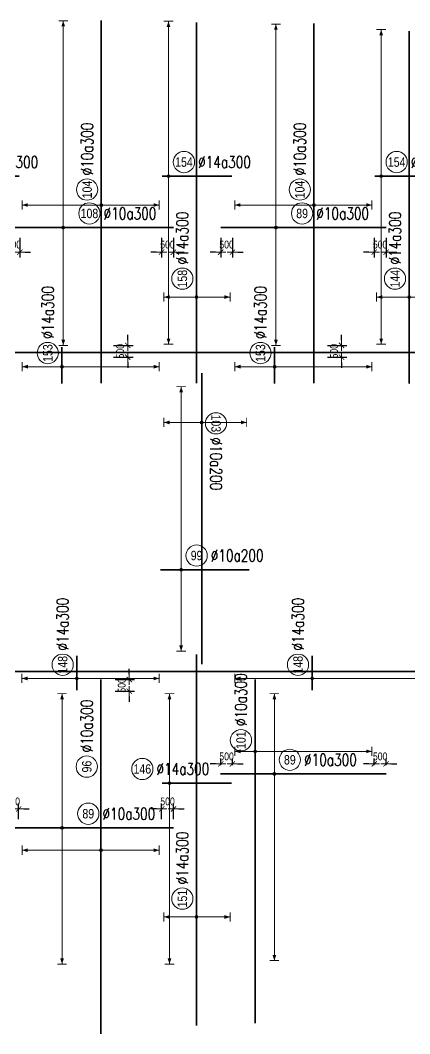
# Model space of a CAD drawing. Header units: millimetres. Extents: x -24156 to 1128921, y -12387 to 212709.
# Drawn here: x 306220 to 322700, y 36200 to 79117 of the extents above; entities that cross this region are included whole.
import ezdxf
from ezdxf.enums import TextEntityAlignment as Align

# ---------------------------------------------------------------- set-up
doc = ezdxf.new("R2010")
doc.units = ezdxf.units.MM
doc.header["$MEASUREMENT"] = 0
doc.header["$PDMODE"] = 3
for name, color, linetype, lineweight in [('NDC_S_DIM', 1, 'Continuous', 9), ('NDC_S_REBAR', 4, 'Continuous', 35), ('NDC_S_VN TEXT', 7, 'Continuous', 20)]:
    doc.layers.add(name, color=color, linetype=linetype, lineweight=lineweight)
doc.styles.add('ARIAL', font='arial.ttf', dxfattribs={"width": 0.8})
doc.styles.add('NDC_ROMANS', font='romans.shx', dxfattribs={"width": 0.8})
doc.dimstyles.new('NDC_dim_150', dxfattribs={"dimscale": 150, "dimtxt": 2.2, "dimasz": 1.5, "dimexe": 1.5, "dimexo": 2.5, "dimgap": 1, "dimtad": 1, "dimdec": 0, "dimzin": 0, "dimdsep": 46, "dimtxsty": 'ARIAL', "dimblk": 'DIMMARK', "dimcen": 0.09, "dimdle": 1.2, "dimclrd": 1, "dimclre": 1, "dimclrt": 3, "dimadec": 0, "dimazin": 0, "dimtfac": 1, "dimtdec": 0, "dimtix": 1, "dimtofl": 0, "dimtmove": 0, "dimatfit": 3, "dimfxl": 4, "dimfxlon": 1, "dimtolj": 1, "dimtzin": 0, "dimarcsym": 0})

# ---------------------------------------------------------------- blocks, each defined once
blk = doc.blocks.new('DIMMARK')
at = {"layer": 'NDC_S_DIM', "color": 1}
blk.add_line((-1.5, 0), (1, 0), dxfattribs=at)
at = {"layer": 'NDC_S_DIM', "color": 2, "const_width": 0.15}
blk.add_lwpolyline([(-0.5, -0.5), (0.5, 0.5)], dxfattribs=at)
blk = doc.blocks.new('*D425')
at = {"layer": 'Defpoints', "color": 0, "transparency": 16777216}
for p in [(305700, 70337), (306200, 70337), (306200, 69297)]:
    blk.add_point(p, dxfattribs=at)
at = {"layer": 'NDC_S_DIM', "color": 1, "lineweight": -2, "transparency": 16777216}
for p, q in [((305700, 69897), (305700, 69072)), ((306200, 69897), (306200, 69072)), ((305475, 69297), (305250, 69297)), ((306425, 69297), (306650, 69297))]:
    blk.add_line(p, q, dxfattribs=at)
at = {"layer": 'NDC_S_DIM', "color": 1, "lineweight": -2, "transparency": 16777216, "xscale": 225, "yscale": 225, "zscale": 225}
blk.add_blockref('DIMMARK', (305700, 69297), dxfattribs=at)
at = {"layer": 'NDC_S_DIM', "color": 1, "lineweight": -2, "transparency": 16777216, "xscale": 225, "yscale": 225, "zscale": 225, "rotation": 180}
blk.add_blockref('DIMMARK', (306200, 69297), dxfattribs=at)
at = {"layer": 'NDC_S_DIM', "color": 3, "transparency": 16777216, "insert": (305950, 69616), "char_height": 330, "attachment_point": 5, "style": 'ARIAL'}
blk.add_mtext('\\A1;500', dxfattribs=at)
blk = doc.blocks.new('*D426')
at = {"layer": 'Defpoints', "color": 0, "transparency": 16777216}
for p in [(312200, 70337), (312700, 70337), (312700, 69297)]:
    blk.add_point(p, dxfattribs=at)
at = {"layer": 'NDC_S_DIM', "color": 1, "lineweight": -2, "transparency": 16777216}
for p, q in [((312200, 69897), (312200, 69072)), ((312700, 69897), (312700, 69072)), ((311975, 69297), (311750, 69297)), ((312925, 69297), (313150, 69297))]:
    blk.add_line(p, q, dxfattribs=at)
at = {"layer": 'NDC_S_DIM', "color": 1, "lineweight": -2, "transparency": 16777216, "xscale": 225, "yscale": 225, "zscale": 225}
blk.add_blockref('DIMMARK', (312200, 69297), dxfattribs=at)
at = {"layer": 'NDC_S_DIM', "color": 1, "lineweight": -2, "transparency": 16777216, "xscale": 225, "yscale": 225, "zscale": 225, "rotation": 180}
blk.add_blockref('DIMMARK', (312700, 69297), dxfattribs=at)
at = {"layer": 'NDC_S_DIM', "color": 3, "transparency": 16777216, "insert": (312450, 69616), "char_height": 330, "attachment_point": 5, "style": 'ARIAL'}
blk.add_mtext('\\A1;500', dxfattribs=at)
blk = doc.blocks.new('*D427')
at = {"layer": 'Defpoints', "color": 0, "transparency": 16777216}
for p in [(314700, 70337), (315200, 70337), (314700, 69297)]:
    blk.add_point(p, dxfattribs=at)
at = {"layer": 'NDC_S_DIM', "color": 1, "lineweight": -2, "transparency": 16777216}
for p, q in [((314700, 69897), (314700, 69072)), ((315200, 69897), (315200, 69072)), ((314475, 69297), (314250, 69297)), ((315425, 69297), (315650, 69297))]:
    blk.add_line(p, q, dxfattribs=at)
at = {"layer": 'NDC_S_DIM', "color": 1, "lineweight": -2, "transparency": 16777216, "xscale": 225, "yscale": 225, "zscale": 225}
blk.add_blockref('DIMMARK', (314700, 69297), dxfattribs=at)
at = {"layer": 'NDC_S_DIM', "color": 1, "lineweight": -2, "transparency": 16777216, "xscale": 225, "yscale": 225, "zscale": 225, "rotation": 180}
blk.add_blockref('DIMMARK', (315200, 69297), dxfattribs=at)
at = {"layer": 'NDC_S_DIM', "color": 3, "transparency": 16777216, "insert": (314950, 69616), "char_height": 330, "attachment_point": 5, "style": 'ARIAL'}
blk.add_mtext('\\A1;500', dxfattribs=at)
blk = doc.blocks.new('*D428')
at = {"layer": 'Defpoints', "color": 0, "transparency": 16777216}
for p in [(321200, 70337), (321700, 70337), (321200, 69297)]:
    blk.add_point(p, dxfattribs=at)
at = {"layer": 'NDC_S_DIM', "color": 1, "lineweight": -2, "transparency": 16777216}
for p, q in [((321200, 69897), (321200, 69072)), ((321700, 69897), (321700, 69072)), ((320975, 69297), (320750, 69297)), ((321925, 69297), (322150, 69297))]:
    blk.add_line(p, q, dxfattribs=at)
at = {"layer": 'NDC_S_DIM', "color": 1, "lineweight": -2, "transparency": 16777216, "xscale": 225, "yscale": 225, "zscale": 225}
blk.add_blockref('DIMMARK', (321200, 69297), dxfattribs=at)
at = {"layer": 'NDC_S_DIM', "color": 1, "lineweight": -2, "transparency": 16777216, "xscale": 225, "yscale": 225, "zscale": 225, "rotation": 180}
blk.add_blockref('DIMMARK', (321700, 69297), dxfattribs=at)
at = {"layer": 'NDC_S_DIM', "color": 3, "transparency": 16777216, "insert": (321450, 69616), "char_height": 330, "attachment_point": 5, "style": 'ARIAL'}
blk.add_mtext('\\A1;500', dxfattribs=at)
blk = doc.blocks.new('*D433')
at = {"layer": 'Defpoints', "color": 0, "transparency": 16777216}
for p in [(312203, 45718), (312203, 44917), (312703, 44916)]:
    blk.add_point(p, dxfattribs=at)
at = {"layer": 'NDC_S_DIM', "color": 1, "lineweight": -2, "transparency": 16777216}
for p, q in [((312203, 45292), (312203, 45943)), ((312703, 45291), (312703, 45943)), ((311978, 45718), (311753, 45718)), ((312928, 45718), (313153, 45718))]:
    blk.add_line(p, q, dxfattribs=at)
at = {"layer": 'NDC_S_DIM', "color": 1, "lineweight": -2, "transparency": 16777216, "xscale": 225, "yscale": 225, "zscale": 225}
blk.add_blockref('DIMMARK', (312203, 45718), dxfattribs=at)
at = {"layer": 'NDC_S_DIM', "color": 1, "lineweight": -2, "transparency": 16777216, "xscale": 225, "yscale": 225, "zscale": 225, "rotation": 180}
blk.add_blockref('DIMMARK', (312703, 45718), dxfattribs=at)
at = {"layer": 'NDC_S_DIM', "color": 3, "transparency": 16777216, "insert": (312453, 46036), "char_height": 330, "attachment_point": 5, "style": 'ARIAL'}
blk.add_mtext('\\A1;500', dxfattribs=at)
blk = doc.blocks.new('*D434')
at = {"layer": 'Defpoints', "color": 0, "transparency": 16777216}
for p in [(306151, 45718), (305651, 44917), (306151, 44917)]:
    blk.add_point(p, dxfattribs=at)
at = {"layer": 'NDC_S_DIM', "color": 1, "lineweight": -2, "transparency": 16777216}
for p, q in [((305651, 45292), (305651, 45943)), ((306151, 45292), (306151, 45943)), ((305426, 45718), (305201, 45718)), ((306376, 45718), (306601, 45718))]:
    blk.add_line(p, q, dxfattribs=at)
at = {"layer": 'NDC_S_DIM', "color": 1, "lineweight": -2, "transparency": 16777216, "xscale": 225, "yscale": 225, "zscale": 225}
blk.add_blockref('DIMMARK', (305651, 45718), dxfattribs=at)
at = {"layer": 'NDC_S_DIM', "color": 1, "lineweight": -2, "transparency": 16777216, "xscale": 225, "yscale": 225, "zscale": 225, "rotation": 180}
blk.add_blockref('DIMMARK', (306151, 45718), dxfattribs=at)
at = {"layer": 'NDC_S_DIM', "color": 3, "transparency": 16777216, "insert": (305901, 46036), "char_height": 330, "attachment_point": 5, "style": 'ARIAL'}
blk.add_mtext('\\A1;500', dxfattribs=at)
blk = doc.blocks.new('*D439')
at = {"layer": 'Defpoints', "color": 0, "transparency": 16777216}
for p in [(309634, 65350), (310766, 65350), (309634, 64850)]:
    blk.add_point(p, dxfattribs=at)
at = {"layer": 'NDC_S_DIM', "color": 1, "lineweight": -2, "transparency": 16777216}
for p, q in [((310766, 65575), (310766, 65800)), ((310166, 65350), (310991, 65350)), ((310166, 64850), (310991, 64850)), ((310766, 64625), (310766, 64400))]:
    blk.add_line(p, q, dxfattribs=at)
at = {"layer": 'NDC_S_DIM', "color": 1, "lineweight": -2, "transparency": 16777216, "xscale": 225, "yscale": 225, "zscale": 225}
for p, rotation in [((310766, 65350), 270), ((310766, 64850), 90)]:
    blk.add_blockref('DIMMARK', p, dxfattribs=dict(at, rotation=rotation))
at = {"layer": 'NDC_S_DIM', "color": 3, "transparency": 16777216, "insert": (310447, 65100), "char_height": 330, "attachment_point": 5, "rotation": 90, "style": 'ARIAL'}
blk.add_mtext('\\A1;500', dxfattribs=at)
blk = doc.blocks.new('*D440')
at = {"layer": 'Defpoints', "color": 0, "transparency": 16777216}
for p in [(318626, 65350), (319817, 65350), (318626, 64850)]:
    blk.add_point(p, dxfattribs=at)
at = {"layer": 'NDC_S_DIM', "color": 1, "lineweight": -2, "transparency": 16777216}
for p, q in [((319817, 65575), (319817, 65800)), ((319217, 65350), (320042, 65350)), ((319217, 64850), (320042, 64850)), ((319817, 64625), (319817, 64400))]:
    blk.add_line(p, q, dxfattribs=at)
at = {"layer": 'NDC_S_DIM', "color": 1, "lineweight": -2, "transparency": 16777216, "xscale": 225, "yscale": 225, "zscale": 225}
for p, rotation in [((319817, 65350), 270), ((319817, 64850), 90)]:
    blk.add_blockref('DIMMARK', p, dxfattribs=dict(at, rotation=rotation))
at = {"layer": 'NDC_S_DIM', "color": 3, "transparency": 16777216, "insert": (319498, 65100), "char_height": 330, "attachment_point": 5, "rotation": 90, "style": 'ARIAL'}
blk.add_mtext('\\A1;500', dxfattribs=at)
blk = doc.blocks.new('*D441')
at = {"layer": 'Defpoints', "color": 0, "transparency": 16777216}
for p in [(309634, 51200), (309634, 50700), (310833, 50700)]:
    blk.add_point(p, dxfattribs=at)
at = {"layer": 'NDC_S_DIM', "color": 1, "lineweight": -2, "transparency": 16777216}
for p, q in [((310833, 51425), (310833, 51650)), ((310233, 51200), (311058, 51200)), ((310233, 50700), (311058, 50700)), ((310833, 50475), (310833, 50250))]:
    blk.add_line(p, q, dxfattribs=at)
at = {"layer": 'NDC_S_DIM', "color": 1, "lineweight": -2, "transparency": 16777216, "xscale": 225, "yscale": 225, "zscale": 225}
for p, rotation in [((310833, 51200), 270), ((310833, 50700), 90)]:
    blk.add_blockref('DIMMARK', p, dxfattribs=dict(at, rotation=rotation))
at = {"layer": 'NDC_S_DIM', "color": 3, "transparency": 16777216, "insert": (310514, 50950), "char_height": 330, "attachment_point": 5, "rotation": 90, "style": 'ARIAL'}
blk.add_mtext('\\A1;500', dxfattribs=at)
blk = doc.blocks.new('*U496')
at = {"layer": 'NDC_S_REBAR'}
blk.add_line((0, 0), (205.61, 0), dxfattribs=at)
at = {"layer": 'NDC_S_VN TEXT', "style": 'ARIAL', "width": 0.8}
blk.add_attdef('KHT', text='', height=2, dxfattribs=at).set_placement((35.24, 3), align=Align.MIDDLE_CENTER)
at = {"layer": 'NDC_S_VN TEXT', "color": 3, "style": 'NDC_ROMANS', "width": 0.75}
blk.add_attdef('DKT', (38.24, 1.75), '', height=2.5, dxfattribs=at)
blk = doc.blocks.new('*U494')
h = blk.add_hatch(color=6)
edge = h.paths.add_edge_path()
edge.add_arc((-7.93, 0), 0.3, 0, 360)
at = {"layer": 'NDC_S_DIM', "color": 8}
for q in [(-7.93, 43.8), (-7.93, -24.94)]:
    blk.add_line((-7.93, 0), q, dxfattribs=at)
for points in [[(-8.93, 43.8, 0.2, 0.2, 0), (-6.93, 43.8, 0, 0, 0)], [(-8.93, -24.94, 0.2, 0.2, 0), (-6.93, -24.94, 0, 0, 0)]]:
    blk.add_lwpolyline(points, format="xyseb", dxfattribs=at)
at = {"layer": 'NDC_S_DIM'}
blk.add_circle((-2.39, 3), 2.25, dxfattribs=at)
at = {"layer": 'NDC_S_DIM', "color": 6}
blk.add_circle((-7.93, 0), 0.3, dxfattribs=at)
at = {"layer": 'NDC_S_DIM', "color": 8}
for points in [[(-8.33, 42.6), (-7.93, 43.8), (-7.53, 42.6)], [(-8.33, -23.74), (-7.93, -24.94), (-7.53, -23.74)]]:
    blk.add_solid(points, dxfattribs=at)
at = {"layer": 'NDC_S_REBAR'}
for p, q in [((0, 0), (-19.65, 0)), ((-19.65, 0), (-19.65, 0)), ((0, 0), (15.38, 0)), ((15.38, 0), (15.38, 0)), ((15.38, 0), (15.38, 0)), ((-19.65, 0), (-19.65, 0))]:
    blk.add_line(p, q, dxfattribs=at)
at = {"layer": 'NDC_S_VN TEXT', "style": 'ARIAL', "width": 0.8}
blk.add_attdef('KHT', text='', height=2, dxfattribs=at).set_placement((-2.39, 3), align=Align.MIDDLE_CENTER)
at = {"layer": 'NDC_S_VN TEXT', "color": 3, "style": 'NDC_ROMANS', "width": 0.75}
blk.add_attdef('DKT', (0.61, 1.75), '', height=2.5, dxfattribs=at)
blk = doc.blocks.new('*U493')
h = blk.add_hatch(color=6)
edge = h.paths.add_edge_path()
edge.add_arc((-7.93, 0), 0.3, 0, 360)
at = {"layer": 'NDC_S_DIM', "color": 8}
for q in [(-7.93, 43.08), (-7.93, -24.94)]:
    blk.add_line((-7.93, 0), q, dxfattribs=at)
for points in [[(-8.93, 43.08, 0.2, 0.2, 0), (-6.93, 43.08, 0, 0, 0)], [(-8.93, -24.94, 0.2, 0.2, 0), (-6.93, -24.94, 0, 0, 0)]]:
    blk.add_lwpolyline(points, format="xyseb", dxfattribs=at)
at = {"layer": 'NDC_S_DIM'}
blk.add_circle((-2.39, 3), 2.25, dxfattribs=at)
at = {"layer": 'NDC_S_DIM', "color": 6}
blk.add_circle((-7.93, 0), 0.3, dxfattribs=at)
at = {"layer": 'NDC_S_DIM', "color": 8}
for points in [[(-8.33, 41.88), (-7.93, 43.08), (-7.53, 41.88)], [(-8.33, -23.74), (-7.93, -24.94), (-7.53, -23.74)]]:
    blk.add_solid(points, dxfattribs=at)
at = {"layer": 'NDC_S_REBAR'}
for p, q in [((0, 0), (-19.62, 0)), ((-19.62, 0), (-19.62, 0)), ((0, 0), (15.38, 0)), ((15.38, 0), (15.38, 0)), ((15.38, 0), (15.38, 0)), ((-19.62, 0), (-19.62, 0))]:
    blk.add_line(p, q, dxfattribs=at)
at = {"layer": 'NDC_S_VN TEXT', "style": 'ARIAL', "width": 0.8}
blk.add_attdef('KHT', text='', height=2, dxfattribs=at).set_placement((-2.39, 3), align=Align.MIDDLE_CENTER)
at = {"layer": 'NDC_S_VN TEXT', "color": 3, "style": 'NDC_ROMANS', "width": 0.75}
blk.add_attdef('DKT', (0.61, 1.75), '', height=2.5, dxfattribs=at)
blk = doc.blocks.new('*U489')
h = blk.add_hatch(color=6)
edge = h.paths.add_edge_path()
edge.add_arc((-7.93, 0), 0.3, 0, 360)
at = {"layer": 'NDC_S_DIM', "color": 8}
for q in [(-7.93, 28.42), (-7.93, -28.83)]:
    blk.add_line((-7.93, 0), q, dxfattribs=at)
for points in [[(-8.93, 28.42, 0.2, 0.2, 0), (-6.93, 28.42, 0, 0, 0)], [(-8.93, -28.83, 0.2, 0.2, 0), (-6.93, -28.83, 0, 0, 0)]]:
    blk.add_lwpolyline(points, format="xyseb", dxfattribs=at)
at = {"layer": 'NDC_S_DIM'}
blk.add_circle((-2.39, 3), 2.25, dxfattribs=at)
at = {"layer": 'NDC_S_DIM', "color": 6}
blk.add_circle((-7.93, 0), 0.3, dxfattribs=at)
at = {"layer": 'NDC_S_DIM', "color": 8}
for points in [[(-8.33, 27.22), (-7.93, 28.42), (-7.53, 27.22)], [(-8.33, -27.63), (-7.93, -28.83), (-7.53, -27.63)]]:
    blk.add_solid(points, dxfattribs=at)
at = {"layer": 'NDC_S_REBAR'}
for p, q in [((0, 0), (-19.38, 0)), ((-19.38, 0), (-19.38, 0)), ((0, 0), (15.63, 0)), ((15.63, 0), (15.63, 0)), ((15.63, 0), (15.63, 0)), ((-19.38, 0), (-19.38, 0))]:
    blk.add_line(p, q, dxfattribs=at)
at = {"layer": 'NDC_S_VN TEXT', "style": 'ARIAL', "width": 0.8}
blk.add_attdef('KHT', text='', height=2, dxfattribs=at).set_placement((-2.39, 3), align=Align.MIDDLE_CENTER)
at = {"layer": 'NDC_S_VN TEXT', "color": 3, "style": 'NDC_ROMANS', "width": 0.75}
blk.add_attdef('DKT', (0.61, 1.75), '', height=2.5, dxfattribs=at)
blk = doc.blocks.new('*U485')
h = blk.add_hatch(color=6)
edge = h.paths.add_edge_path()
edge.add_arc((-5.45, 0), 0.3, 0, 360)
at = {"layer": 'NDC_S_DIM', "color": 8}
for q in [(-5.45, 18.94), (-5.45, -38.31)]:
    blk.add_line((-5.45, 0), q, dxfattribs=at)
for points in [[(-6.45, 18.94, 0.2, 0.2, 0), (-4.45, 18.94, 0, 0, 0)], [(-6.45, -38.31, 0.2, 0.2, 0), (-4.45, -38.31, 0, 0, 0)]]:
    blk.add_lwpolyline(points, format="xyseb", dxfattribs=at)
at = {"layer": 'NDC_S_DIM'}
blk.add_circle((-11.2, 3), 2.25, dxfattribs=at)
at = {"layer": 'NDC_S_DIM', "color": 6}
blk.add_circle((-5.45, 0), 0.3, dxfattribs=at)
at = {"layer": 'NDC_S_DIM', "color": 8}
for points in [[(-5.85, 17.74), (-5.45, 18.94), (-5.05, 17.74)], [(-5.85, -37.11), (-5.45, -38.31), (-5.05, -37.11)]]:
    blk.add_solid(points, dxfattribs=at)
at = {"layer": 'NDC_S_REBAR'}
for p, q in [((0, 0), (-6.99, 0)), ((-6.99, 0), (-6.99, 0)), ((0, 0), (7.67, 0)), ((7.67, 0), (7.67, 0)), ((7.67, 0), (7.67, 0)), ((-6.99, 0), (-6.99, 0))]:
    blk.add_line(p, q, dxfattribs=at)
at = {"layer": 'NDC_S_VN TEXT', "style": 'ARIAL', "width": 0.8}
blk.add_attdef('KHT', text='', height=2, dxfattribs=at).set_placement((-11.2, 3), align=Align.MIDDLE_CENTER)
at = {"layer": 'NDC_S_VN TEXT', "color": 3, "style": 'NDC_ROMANS', "width": 0.75}
blk.add_attdef('DKT', (-8.2, 1.75), '', height=2.5, dxfattribs=at)
blk = doc.blocks.new('*U479')
h = blk.add_hatch(color=6)
edge = h.paths.add_edge_path()
edge.add_arc((-5.66, 0), 0.3, 0, 360)
at = {"layer": 'NDC_S_DIM', "color": 8}
for q in [(-5.66, 16.67), (-5.66, -12.33)]:
    blk.add_line((-5.66, 0), q, dxfattribs=at)
for points in [[(-6.66, 16.67, 0.2, 0.2, 0), (-4.66, 16.67, 0, 0, 0)], [(-6.66, -12.33, 0.2, 0.2, 0), (-4.66, -12.33, 0, 0, 0)]]:
    blk.add_lwpolyline(points, format="xyseb", dxfattribs=at)
at = {"layer": 'NDC_S_DIM'}
blk.add_circle((12.04, 3), 2.25, dxfattribs=at)
at = {"layer": 'NDC_S_DIM', "color": 6}
blk.add_circle((-5.66, 0), 0.3, dxfattribs=at)
at = {"layer": 'NDC_S_DIM', "color": 8}
for points in [[(-6.06, 15.47), (-5.66, 16.67), (-5.26, 15.47)], [(-6.06, -11.13), (-5.66, -12.33), (-5.26, -11.13)]]:
    blk.add_solid(points, dxfattribs=at)
at = {"layer": 'NDC_S_REBAR'}
for p, q in [((0, 0), (-44.52, 0)), ((-44.52, 0), (-44.52, 0)), ((0, 0), (30.48, 0)), ((30.48, 0), (30.48, 0)), ((30.48, 0), (30.48, 0)), ((-44.52, 0), (-44.52, 0))]:
    blk.add_line(p, q, dxfattribs=at)
at = {"layer": 'NDC_S_VN TEXT', "style": 'ARIAL', "width": 0.8}
blk.add_attdef('KHT', text='', height=2, dxfattribs=at).set_placement((12.04, 3), align=Align.MIDDLE_CENTER)
at = {"layer": 'NDC_S_VN TEXT', "color": 3, "style": 'NDC_ROMANS', "width": 0.75}
blk.add_attdef('DKT', (15.04, 1.75), '', height=2.5, dxfattribs=at)
blk = doc.blocks.new('*U476')
h = blk.add_hatch(color=6)
edge = h.paths.add_edge_path()
edge.add_arc((-26.39, 0), 0.3, 0, 360)
at = {"layer": 'NDC_S_DIM', "color": 8}
for q in [(-26.39, 6.89), (-26.39, -7.11)]:
    blk.add_line((-26.39, 0), q, dxfattribs=at)
for points in [[(-27.39, 6.89, 0.2, 0.2, 0), (-25.39, 6.89, 0, 0, 0)], [(-27.39, -7.11, 0.2, 0.2, 0), (-25.39, -7.11, 0, 0, 0)]]:
    blk.add_lwpolyline(points, format="xyseb", dxfattribs=at)
at = {"layer": 'NDC_S_DIM'}
blk.add_circle((-22.5, 3), 2.25, dxfattribs=at)
at = {"layer": 'NDC_S_DIM', "color": 6}
blk.add_circle((-26.39, 0), 0.3, dxfattribs=at)
at = {"layer": 'NDC_S_DIM', "color": 8}
for points in [[(-26.79, 5.69), (-26.39, 6.89), (-25.99, 5.69)], [(-26.79, -5.91), (-26.39, -7.11), (-25.99, -5.91)]]:
    blk.add_solid(points, dxfattribs=at)
at = {"layer": 'NDC_S_REBAR'}
for p, q in [((0, 0), (-44.62, 0)), ((-44.62, 0), (-44.62, 0)), ((0, 0), (31.77, 0)), ((31.77, 0), (31.77, 0)), ((31.77, 0), (31.77, 0)), ((-44.62, 0), (-44.62, 0))]:
    blk.add_line(p, q, dxfattribs=at)
at = {"layer": 'NDC_S_VN TEXT', "style": 'ARIAL', "width": 0.8}
blk.add_attdef('KHT', text='', height=2, dxfattribs=at).set_placement((-22.5, 3), align=Align.MIDDLE_CENTER)
at = {"layer": 'NDC_S_VN TEXT', "color": 3, "style": 'NDC_ROMANS', "width": 0.75}
blk.add_attdef('DKT', (-19.5, 1.75), '', height=2.5, dxfattribs=at)
blk = doc.blocks.new('*U475')
h = blk.add_hatch(color=6)
edge = h.paths.add_edge_path()
edge.add_arc((-26.39, 0), 0.3, 0, 360)
at = {"layer": 'NDC_S_DIM', "color": 8}
for q in [(-26.39, 6.89), (-26.39, -7.11)]:
    blk.add_line((-26.39, 0), q, dxfattribs=at)
for points in [[(-27.39, 6.89, 0.2, 0.2, 0), (-25.39, 6.89, 0, 0, 0)], [(-27.39, -7.11, 0.2, 0.2, 0), (-25.39, -7.11, 0, 0, 0)]]:
    blk.add_lwpolyline(points, format="xyseb", dxfattribs=at)
at = {"layer": 'NDC_S_DIM'}
blk.add_circle((-22.5, 3), 2.25, dxfattribs=at)
at = {"layer": 'NDC_S_DIM', "color": 6}
blk.add_circle((-26.39, 0), 0.3, dxfattribs=at)
at = {"layer": 'NDC_S_DIM', "color": 8}
for points in [[(-26.79, 5.69), (-26.39, 6.89), (-25.99, 5.69)], [(-26.79, -5.91), (-26.39, -7.11), (-25.99, -5.91)]]:
    blk.add_solid(points, dxfattribs=at)
at = {"layer": 'NDC_S_REBAR'}
for p, q in [((0, 0), (-44.66, 0)), ((-44.66, 0), (-44.66, 0)), ((0, 0), (29.94, 0)), ((29.94, 0), (29.94, 0)), ((29.94, 0), (29.94, 0)), ((-44.66, 0), (-44.66, 0))]:
    blk.add_line(p, q, dxfattribs=at)
at = {"layer": 'NDC_S_VN TEXT', "style": 'ARIAL', "width": 0.8}
blk.add_attdef('KHT', text='', height=2, dxfattribs=at).set_placement((-22.5, 3), align=Align.MIDDLE_CENTER)
at = {"layer": 'NDC_S_VN TEXT', "color": 3, "style": 'NDC_ROMANS', "width": 0.75}
blk.add_attdef('DKT', (-19.5, 1.75), '', height=2.5, dxfattribs=at)
blk = doc.blocks.new('*U472')
h = blk.add_hatch(color=6)
edge = h.paths.add_edge_path()
edge.add_arc((-26.39, 0), 0.3, 0, 360)
at = {"layer": 'NDC_S_DIM', "color": 8}
for q in [(-26.39, 6.89), (-26.39, -7.11)]:
    blk.add_line((-26.39, 0), q, dxfattribs=at)
for points in [[(-27.39, 6.89, 0.2, 0.2, 0), (-25.39, 6.89, 0, 0, 0)], [(-27.39, -7.11, 0.2, 0.2, 0), (-25.39, -7.11, 0, 0, 0)]]:
    blk.add_lwpolyline(points, format="xyseb", dxfattribs=at)
at = {"layer": 'NDC_S_DIM'}
blk.add_circle((-22.5, 3), 2.25, dxfattribs=at)
at = {"layer": 'NDC_S_DIM', "color": 6}
blk.add_circle((-26.39, 0), 0.3, dxfattribs=at)
at = {"layer": 'NDC_S_DIM', "color": 8}
for points in [[(-26.79, 5.69), (-26.39, 6.89), (-25.99, 5.69)], [(-26.79, -5.91), (-26.39, -7.11), (-25.99, -5.91)]]:
    blk.add_solid(points, dxfattribs=at)
at = {"layer": 'NDC_S_REBAR'}
for p, q in [((0, 0), (-49.34, 0)), ((-49.34, 0), (-49.34, 0)), ((0, 0), (29.21, 0)), ((29.21, 0), (29.21, 0)), ((29.21, 0), (29.21, 0)), ((-49.34, 0), (-49.34, 0))]:
    blk.add_line(p, q, dxfattribs=at)
at = {"layer": 'NDC_S_VN TEXT', "style": 'ARIAL', "width": 0.8}
blk.add_attdef('KHT', text='', height=2, dxfattribs=at).set_placement((-22.5, 3), align=Align.MIDDLE_CENTER)
at = {"layer": 'NDC_S_VN TEXT', "color": 3, "style": 'NDC_ROMANS', "width": 0.75}
blk.add_attdef('DKT', (-19.5, 1.75), '', height=2.5, dxfattribs=at)
blk = doc.blocks.new('*U463')
at = {"layer": 'NDC_S_REBAR'}
blk.add_line((0, 0), (189.1, 0), dxfattribs=at)
at = {"layer": 'NDC_S_VN TEXT', "style": 'ARIAL', "width": 0.8}
blk.add_attdef('KHT', text='', height=2, dxfattribs=at).set_placement((35.24, -3.03), align=Align.MIDDLE_CENTER)
at = {"layer": 'NDC_S_VN TEXT', "color": 3, "style": 'NDC_ROMANS', "width": 0.75}
blk.add_attdef('DKT', (38.24, -4.28), '', height=2.5, dxfattribs=at)
blk = doc.blocks.new('*U461')
h = blk.add_hatch(color=6)
edge = h.paths.add_edge_path()
edge.add_arc((-5.66, 0), 0.3, 0, 360)
at = {"layer": 'NDC_S_DIM', "color": 8}
for q in [(-5.66, 38.76), (-5.66, -17.24)]:
    blk.add_line((-5.66, 0), q, dxfattribs=at)
for points in [[(-6.66, 38.76, 0.2, 0.2, 0), (-4.66, 38.76, 0, 0, 0)], [(-6.66, -17.24, 0.2, 0.2, 0), (-4.66, -17.24, 0, 0, 0)]]:
    blk.add_lwpolyline(points, format="xyseb", dxfattribs=at)
at = {"layer": 'NDC_S_DIM'}
blk.add_circle((-2.39, 3), 2.25, dxfattribs=at)
at = {"layer": 'NDC_S_DIM', "color": 6}
blk.add_circle((-5.66, 0), 0.3, dxfattribs=at)
at = {"layer": 'NDC_S_DIM', "color": 8}
for points in [[(-6.06, 37.56), (-5.66, 38.76), (-5.26, 37.56)], [(-6.06, -16.04), (-5.66, -17.24), (-5.26, -16.04)]]:
    blk.add_solid(points, dxfattribs=at)
at = {"layer": 'NDC_S_REBAR'}
for p, q in [((0, 0), (-10, 0)), ((-10, 0), (-10, 0)), ((0, 0), (8.7, 0)), ((8.7, 0), (8.7, 0)), ((8.7, 0), (8.7, 0)), ((-10, 0), (-10, 0))]:
    blk.add_line(p, q, dxfattribs=at)
at = {"layer": 'NDC_S_VN TEXT', "style": 'ARIAL', "width": 0.8}
blk.add_attdef('KHT', text='', height=2, dxfattribs=at).set_placement((-2.39, 3), align=Align.MIDDLE_CENTER)
at = {"layer": 'NDC_S_VN TEXT', "color": 3, "style": 'NDC_ROMANS', "width": 0.75}
blk.add_attdef('DKT', (0.61, 1.75), '', height=2.5, dxfattribs=at)
blk = doc.blocks.new('*U456')
h = blk.add_hatch(color=6)
edge = h.paths.add_edge_path()
edge.add_arc((0, 0), 0.3, 0, 360)
at = {"layer": 'NDC_S_DIM', "color": 8}
for q in [(0, 4.29), (0, -24.71)]:
    blk.add_line((0, 0), q, dxfattribs=at)
for points in [[(-1, 4.29, 0.2, 0.2, 0), (1, 4.29, 0, 0, 0)], [(-1, -24.71, 0.2, 0.2, 0), (1, -24.71, 0, 0, 0)]]:
    blk.add_lwpolyline(points, format="xyseb", dxfattribs=at)
at = {"layer": 'NDC_S_DIM'}
blk.add_circle((2.35, 3), 2.25, dxfattribs=at)
at = {"layer": 'NDC_S_DIM', "color": 6}
blk.add_circle((0, 0), 0.3, dxfattribs=at)
at = {"layer": 'NDC_S_DIM', "color": 8}
for points in [[(-0.4, 3.09), (0, 4.29), (0.4, 3.09)], [(-0.4, -23.51), (0, -24.71), (0.4, -23.51)]]:
    blk.add_solid(points, dxfattribs=at)
at = {"layer": 'NDC_S_REBAR'}
for p, q in [((0, 0), (-57.53, 0)), ((-57.53, 0), (-57.53, 0)), ((0, 0), (15.21, 0)), ((15.21, 0), (15.21, 0)), ((15.21, 0), (15.21, 0)), ((-57.53, 0), (-57.53, 0))]:
    blk.add_line(p, q, dxfattribs=at)
at = {"layer": 'NDC_S_VN TEXT', "style": 'ARIAL', "width": 0.8}
blk.add_attdef('KHT', text='', height=2, dxfattribs=at).set_placement((2.35, 3), align=Align.MIDDLE_CENTER)
at = {"layer": 'NDC_S_VN TEXT', "color": 3, "style": 'NDC_ROMANS', "width": 0.75}
blk.add_attdef('DKT', (5.35, 1.75), '', height=2.5, dxfattribs=at)
blk = doc.blocks.new('*U455')
h = blk.add_hatch(color=6)
edge = h.paths.add_edge_path()
edge.add_arc((-5.66, 0), 0.3, 0, 360)
at = {"layer": 'NDC_S_DIM', "color": 8}
for q in [(-5.66, 17), (-5.66, -39.51)]:
    blk.add_line((-5.66, 0), q, dxfattribs=at)
for points in [[(-6.66, 17, 0.2, 0.2, 0), (-4.66, 17, 0, 0, 0)], [(-6.66, -39.51, 0.2, 0.2, 0), (-4.66, -39.51, 0, 0, 0)]]:
    blk.add_lwpolyline(points, format="xyseb", dxfattribs=at)
at = {"layer": 'NDC_S_DIM'}
blk.add_circle((-2.39, 3), 2.25, dxfattribs=at)
at = {"layer": 'NDC_S_DIM', "color": 6}
blk.add_circle((-5.66, 0), 0.3, dxfattribs=at)
at = {"layer": 'NDC_S_DIM', "color": 8}
for points in [[(-6.06, 15.8), (-5.66, 17), (-5.26, 15.8)], [(-6.06, -38.31), (-5.66, -39.51), (-5.26, -38.31)]]:
    blk.add_solid(points, dxfattribs=at)
at = {"layer": 'NDC_S_REBAR'}
for p, q in [((0, 0), (-17.03, 0)), ((-17.03, 0), (-17.03, 0)), ((0, 0), (17.97, 0)), ((17.97, 0), (17.97, 0)), ((17.97, 0), (17.97, 0)), ((-17.03, 0), (-17.03, 0))]:
    blk.add_line(p, q, dxfattribs=at)
at = {"layer": 'NDC_S_VN TEXT', "style": 'ARIAL', "width": 0.8}
blk.add_attdef('KHT', text='', height=2, dxfattribs=at).set_placement((-2.39, 3), align=Align.MIDDLE_CENTER)
at = {"layer": 'NDC_S_VN TEXT', "color": 3, "style": 'NDC_ROMANS', "width": 0.75}
blk.add_attdef('DKT', (0.61, 1.75), '', height=2.5, dxfattribs=at)
blk = doc.blocks.new('*D445')
at = {"layer": 'Defpoints', "color": 0, "transparency": 16777216}
for p in [(315200, 47625), (314700, 47200), (315200, 47200)]:
    blk.add_point(p, dxfattribs=at)
at = {"layer": 'NDC_S_DIM', "color": 1, "lineweight": -2, "transparency": 16777216}
for p, q in [((314700, 47575), (314700, 47850)), ((315200, 47575), (315200, 47850)), ((314475, 47625), (314250, 47625)), ((315425, 47625), (315650, 47625))]:
    blk.add_line(p, q, dxfattribs=at)
at = {"layer": 'NDC_S_DIM', "color": 1, "lineweight": -2, "transparency": 16777216, "xscale": 225, "yscale": 225, "zscale": 225}
blk.add_blockref('DIMMARK', (314700, 47625), dxfattribs=at)
at = {"layer": 'NDC_S_DIM', "color": 1, "lineweight": -2, "transparency": 16777216, "xscale": 225, "yscale": 225, "zscale": 225, "rotation": 180}
blk.add_blockref('DIMMARK', (315200, 47625), dxfattribs=at)
at = {"layer": 'NDC_S_DIM', "color": 3, "transparency": 16777216, "insert": (314950, 47943), "char_height": 330, "attachment_point": 5, "style": 'ARIAL'}
blk.add_mtext('\\A1;500', dxfattribs=at)
blk = doc.blocks.new('*U501')
h = blk.add_hatch(color=6)
edge = h.paths.add_edge_path()
edge.add_arc((-1.02, 0), 0.3, 0, 360)
at = {"layer": 'NDC_S_DIM', "color": 8}
for q in [(-1.02, 11.63), (-1.02, -17.43)]:
    blk.add_line((-1.02, 0), q, dxfattribs=at)
for points in [[(-2.02, 11.63, 0.2, 0.2, 0), (-0.02, 11.63, 0, 0, 0)], [(-2.02, -17.43, 0.2, 0.2, 0), (-0.02, -17.43, 0, 0, 0)]]:
    blk.add_lwpolyline(points, format="xyseb", dxfattribs=at)
at = {"layer": 'NDC_S_DIM'}
blk.add_circle((1.87, 3), 2.25, dxfattribs=at)
at = {"layer": 'NDC_S_DIM', "color": 6}
blk.add_circle((-1.02, 0), 0.3, dxfattribs=at)
at = {"layer": 'NDC_S_DIM', "color": 8}
for points in [[(-1.42, 10.43), (-1.02, 11.63), (-0.62, 10.43)], [(-1.42, -16.23), (-1.02, -17.43), (-0.62, -16.23)]]:
    blk.add_solid(points, dxfattribs=at)
at = {"layer": 'NDC_S_REBAR'}
for p, q in [((0, 0), (-3.5, 0)), ((-3.5, 0), (-3.5, 0)), ((0, 0), (3.75, 0)), ((3.75, 0), (3.75, 0)), ((3.75, 0), (3.75, 0)), ((-3.5, 0), (-3.5, 0))]:
    blk.add_line(p, q, dxfattribs=at)
at = {"layer": 'NDC_S_VN TEXT', "style": 'ARIAL', "width": 0.8}
blk.add_attdef('KHT', text='', height=2, dxfattribs=at).set_placement((1.87, 3), align=Align.MIDDLE_CENTER)
at = {"layer": 'NDC_S_VN TEXT', "color": 3, "style": 'NDC_ROMANS', "width": 0.75}
blk.add_attdef('DKT', (4.87, 1.75), '', height=2.5, dxfattribs=at)
blk = doc.blocks.new('*U454')
h = blk.add_hatch(color=6)
edge = h.paths.add_edge_path()
edge.add_arc((-1.02, 0), 0.3, 0, 360)
at = {"layer": 'NDC_S_DIM', "color": 8}
for q in [(-1.02, 16.36), (-1.02, -72.14)]:
    blk.add_line((-1.02, 0), q, dxfattribs=at)
for points in [[(-2.02, 16.36, 0.2, 0.2, 0), (-0.02, 16.36, 0, 0, 0)], [(-2.02, -72.14, 0.2, 0.2, 0), (-0.02, -72.14, 0, 0, 0)]]:
    blk.add_lwpolyline(points, format="xyseb", dxfattribs=at)
at = {"layer": 'NDC_S_DIM'}
blk.add_circle((1.87, 3), 2.25, dxfattribs=at)
at = {"layer": 'NDC_S_DIM', "color": 6}
blk.add_circle((-1.02, 0), 0.3, dxfattribs=at)
at = {"layer": 'NDC_S_DIM', "color": 8}
for points in [[(-1.42, 15.16), (-1.02, 16.36), (-0.62, 15.16)], [(-1.42, -70.94), (-1.02, -72.14), (-0.62, -70.94)]]:
    blk.add_solid(points, dxfattribs=at)
at = {"layer": 'NDC_S_REBAR'}
for p, q in [((0, 0), (-3.5, 0)), ((-3.5, 0), (-3.5, 0)), ((0, 0), (3.75, 0)), ((3.75, 0), (3.75, 0)), ((3.75, 0), (3.75, 0)), ((-3.5, 0), (-3.5, 0))]:
    blk.add_line(p, q, dxfattribs=at)
at = {"layer": 'NDC_S_VN TEXT', "style": 'ARIAL', "width": 0.8}
blk.add_attdef('KHT', text='', height=2, dxfattribs=at).set_placement((1.87, 3), align=Align.MIDDLE_CENTER)
at = {"layer": 'NDC_S_VN TEXT', "color": 3, "style": 'NDC_ROMANS', "width": 0.75}
blk.add_attdef('DKT', (4.87, 1.75), '', height=2.5, dxfattribs=at)
blk = doc.blocks.new('*U506')
h = blk.add_hatch(color=6)
edge = h.paths.add_edge_path()
edge.add_arc((-5.66, 0), 0.3, 0, 360)
at = {"layer": 'NDC_S_DIM', "color": 8}
for q in [(-5.66, 16.75), (-5.66, -12.25)]:
    blk.add_line((-5.66, 0), q, dxfattribs=at)
for points in [[(-6.66, 16.75, 0.2, 0.2, 0), (-4.66, 16.75, 0, 0, 0)], [(-6.66, -12.25, 0.2, 0.2, 0), (-4.66, -12.25, 0, 0, 0)]]:
    blk.add_lwpolyline(points, format="xyseb", dxfattribs=at)
at = {"layer": 'NDC_S_DIM'}
blk.add_circle((-2.39, 3), 2.25, dxfattribs=at)
at = {"layer": 'NDC_S_DIM', "color": 6}
blk.add_circle((-5.66, 0), 0.3, dxfattribs=at)
at = {"layer": 'NDC_S_DIM', "color": 8}
for points in [[(-6.06, 15.55), (-5.66, 16.75), (-5.26, 15.55)], [(-6.06, -11.05), (-5.66, -12.25), (-5.26, -11.05)]]:
    blk.add_solid(points, dxfattribs=at)
at = {"layer": 'NDC_S_REBAR'}
for p, q in [((0, 0), (-43.38, 0)), ((-43.38, 0), (-43.38, 0)), ((0, 0), (32.76, 0)), ((32.76, 0), (32.76, 0)), ((-43.38, 0), (-43.38, 0)), ((32.76, 0), (33.38, 0))]:
    blk.add_line(p, q, dxfattribs=at)
at = {"layer": 'NDC_S_VN TEXT', "style": 'ARIAL', "width": 0.8}
blk.add_attdef('KHT', text='', height=2, dxfattribs=at).set_placement((-2.39, 3), align=Align.MIDDLE_CENTER)
at = {"layer": 'NDC_S_VN TEXT', "color": 3, "style": 'NDC_ROMANS', "width": 0.75}
blk.add_attdef('DKT', (0.61, 1.75), '', height=2.5, dxfattribs=at)
blk = doc.blocks.new('*U500')
h = blk.add_hatch(color=6)
edge = h.paths.add_edge_path()
edge.add_arc((-5.66, 0), 0.3, 0, 360)
at = {"layer": 'NDC_S_DIM', "color": 8}
for q in [(-5.66, 16.75), (-5.66, -12.25)]:
    blk.add_line((-5.66, 0), q, dxfattribs=at)
for points in [[(-6.66, 16.75, 0.2, 0.2, 0), (-4.66, 16.75, 0, 0, 0)], [(-6.66, -12.25, 0.2, 0.2, 0), (-4.66, -12.25, 0, 0, 0)]]:
    blk.add_lwpolyline(points, format="xyseb", dxfattribs=at)
at = {"layer": 'NDC_S_DIM'}
blk.add_circle((-2.39, 3), 2.25, dxfattribs=at)
at = {"layer": 'NDC_S_DIM', "color": 6}
blk.add_circle((-5.66, 0), 0.3, dxfattribs=at)
at = {"layer": 'NDC_S_DIM', "color": 8}
for points in [[(-6.06, 15.55), (-5.66, 16.75), (-5.26, 15.55)], [(-6.06, -11.05), (-5.66, -12.25), (-5.26, -11.05)]]:
    blk.add_solid(points, dxfattribs=at)
at = {"layer": 'NDC_S_REBAR'}
for p, q in [((0, 0), (-43.38, 0)), ((-43.38, 0), (-43.38, 0)), ((0, 0), (32.75, 0)), ((32.75, 0), (32.75, 0)), ((32.75, 0), (32.75, 0)), ((-43.38, 0), (-43.38, 0))]:
    blk.add_line(p, q, dxfattribs=at)
at = {"layer": 'NDC_S_VN TEXT', "style": 'ARIAL', "width": 0.8}
blk.add_attdef('KHT', text='', height=2, dxfattribs=at).set_placement((-2.39, 3), align=Align.MIDDLE_CENTER)
at = {"layer": 'NDC_S_VN TEXT', "color": 3, "style": 'NDC_ROMANS', "width": 0.75}
blk.add_attdef('DKT', (0.61, 1.75), '', height=2.5, dxfattribs=at)
blk = doc.blocks.new('*U499')
h = blk.add_hatch(color=6)
edge = h.paths.add_edge_path()
edge.add_arc((-1.02, 0), 0.3, 0, 360)
at = {"layer": 'NDC_S_DIM', "color": 8}
for q in [(-1.02, 8.42), (-1.02, -20.58)]:
    blk.add_line((-1.02, 0), q, dxfattribs=at)
for points in [[(-2.02, 8.42, 0.2, 0.2, 0), (-0.02, 8.42, 0, 0, 0)], [(-2.02, -20.58, 0.2, 0.2, 0), (-0.02, -20.58, 0, 0, 0)]]:
    blk.add_lwpolyline(points, format="xyseb", dxfattribs=at)
at = {"layer": 'NDC_S_DIM'}
blk.add_circle((1.87, 3), 2.25, dxfattribs=at)
at = {"layer": 'NDC_S_DIM', "color": 6}
blk.add_circle((-1.02, 0), 0.3, dxfattribs=at)
at = {"layer": 'NDC_S_DIM', "color": 8}
for points in [[(-1.42, 7.22), (-1.02, 8.42), (-0.62, 7.22)], [(-1.42, -19.38), (-1.02, -20.58), (-0.62, -19.38)]]:
    blk.add_solid(points, dxfattribs=at)
at = {"layer": 'NDC_S_REBAR'}
for p, q in [((0, 0), (-4.6, 0)), ((-4.6, 0), (-4.6, 0)), ((0, 0), (3.1, 0)), ((3.1, 0), (3.1, 0)), ((3.1, 0), (3.1, 0)), ((-4.6, 0), (-4.6, 0))]:
    blk.add_line(p, q, dxfattribs=at)
at = {"layer": 'NDC_S_VN TEXT', "style": 'ARIAL', "width": 0.8}
blk.add_attdef('KHT', text='', height=2, dxfattribs=at).set_placement((1.87, 3), align=Align.MIDDLE_CENTER)
at = {"layer": 'NDC_S_VN TEXT', "color": 3, "style": 'NDC_ROMANS', "width": 0.75}
blk.add_attdef('DKT', (4.87, 1.75), '', height=2.5, dxfattribs=at)
blk = doc.blocks.new('*U503')
h = blk.add_hatch(color=6)
edge = h.paths.add_edge_path()
edge.add_arc((-5.66, 0), 0.3, 0, 360)
at = {"layer": 'NDC_S_DIM', "color": 8}
for q in [(-5.66, 9.51), (-5.66, -7.99)]:
    blk.add_line((-5.66, 0), q, dxfattribs=at)
for points in [[(-6.66, 9.51, 0.2, 0.2, 0), (-4.66, 9.51, 0, 0, 0)], [(-6.66, -7.99, 0.2, 0.2, 0), (-4.66, -7.99, 0, 0, 0)]]:
    blk.add_lwpolyline(points, format="xyseb", dxfattribs=at)
at = {"layer": 'NDC_S_DIM'}
blk.add_circle((-5.47, 3.03), 2.25, dxfattribs=at)
at = {"layer": 'NDC_S_DIM', "color": 6}
blk.add_circle((-5.66, 0), 0.3, dxfattribs=at)
at = {"layer": 'NDC_S_DIM', "color": 8}
for points in [[(-6.06, 8.31), (-5.66, 9.51), (-5.26, 8.31)], [(-6.06, -6.79), (-5.66, -7.99), (-5.26, -6.79)]]:
    blk.add_solid(points, dxfattribs=at)
at = {"layer": 'NDC_S_REBAR'}
for p, q in [((0, 0), (-16.08, 0)), ((-16.08, 0), (-16.08, 0)), ((0, 0), (45.49, 0)), ((45.49, 0), (45.49, 0)), ((45.49, 0), (45.49, 0)), ((-16.08, 0), (-16.08, 0))]:
    blk.add_line(p, q, dxfattribs=at)
at = {"layer": 'NDC_S_VN TEXT', "style": 'ARIAL', "width": 0.8}
blk.add_attdef('KHT', text='', height=2, dxfattribs=at).set_placement((-5.47, 3.03), align=Align.MIDDLE_CENTER)
at = {"layer": 'NDC_S_VN TEXT', "color": 3, "style": 'NDC_ROMANS', "width": 0.75}
blk.add_attdef('DKT', (-2.47, 1.78), '', height=2.5, dxfattribs=at)
blk = doc.blocks.new('*U451')
h = blk.add_hatch(color=6)
edge = h.paths.add_edge_path()
edge.add_arc((-5.66, 0), 0.3, 0, 360)
at = {"layer": 'NDC_S_DIM', "color": 8}
for q in [(-5.66, 32.55), (-5.66, -35.56)]:
    blk.add_line((-5.66, 0), q, dxfattribs=at)
for points in [[(-6.66, 32.55, 0.2, 0.2, 0), (-4.66, 32.55, 0, 0, 0)], [(-6.66, -35.56, 0.2, 0.2, 0), (-4.66, -35.56, 0, 0, 0)]]:
    blk.add_lwpolyline(points, format="xyseb", dxfattribs=at)
at = {"layer": 'NDC_S_DIM'}
blk.add_circle((-2.39, 3), 2.25, dxfattribs=at)
at = {"layer": 'NDC_S_DIM', "color": 6}
blk.add_circle((-5.66, 0), 0.3, dxfattribs=at)
at = {"layer": 'NDC_S_DIM', "color": 8}
for points in [[(-6.06, 31.35), (-5.66, 32.55), (-5.26, 31.35)], [(-6.06, -34.36), (-5.66, -35.56), (-5.26, -34.36)]]:
    blk.add_solid(points, dxfattribs=at)
at = {"layer": 'NDC_S_REBAR'}
for p, q in [((0, 0), (-6.97, 0)), ((-6.97, 0), (-6.97, 0)), ((0, 0), (7.73, 0)), ((7.73, 0), (7.73, 0)), ((7.73, 0), (7.73, 0)), ((-6.97, 0), (-6.97, 0))]:
    blk.add_line(p, q, dxfattribs=at)
at = {"layer": 'NDC_S_VN TEXT', "style": 'ARIAL', "width": 0.8}
blk.add_attdef('KHT', text='', height=2, dxfattribs=at).set_placement((-2.39, 3), align=Align.MIDDLE_CENTER)
at = {"layer": 'NDC_S_VN TEXT', "color": 3, "style": 'NDC_ROMANS', "width": 0.75}
blk.add_attdef('DKT', (0.61, 1.75), '', height=2.5, dxfattribs=at)
blk = doc.blocks.new('*U450')
h = blk.add_hatch(color=6)
edge = h.paths.add_edge_path()
edge.add_arc((-5.66, 0), 0.3, 0, 360)
at = {"layer": 'NDC_S_DIM', "color": 8}
for q in [(-5.66, 32.81), (-5.66, -35.56)]:
    blk.add_line((-5.66, 0), q, dxfattribs=at)
for points in [[(-6.66, 32.81, 0.2, 0.2, 0), (-4.66, 32.81, 0, 0, 0)], [(-6.66, -35.56, 0.2, 0.2, 0), (-4.66, -35.56, 0, 0, 0)]]:
    blk.add_lwpolyline(points, format="xyseb", dxfattribs=at)
at = {"layer": 'NDC_S_DIM'}
blk.add_circle((-2.39, 3), 2.25, dxfattribs=at)
at = {"layer": 'NDC_S_DIM', "color": 6}
blk.add_circle((-5.66, 0), 0.3, dxfattribs=at)
at = {"layer": 'NDC_S_DIM', "color": 8}
for points in [[(-6.06, 31.61), (-5.66, 32.81), (-5.26, 31.61)], [(-6.06, -34.36), (-5.66, -35.56), (-5.26, -34.36)]]:
    blk.add_solid(points, dxfattribs=at)
at = {"layer": 'NDC_S_REBAR'}
for p, q in [((0, 0), (-6.97, 0)), ((-6.97, 0), (-6.97, 0)), ((0, 0), (7.73, 0)), ((7.73, 0), (7.73, 0)), ((7.73, 0), (7.73, 0)), ((-6.97, 0), (-6.97, 0))]:
    blk.add_line(p, q, dxfattribs=at)
at = {"layer": 'NDC_S_VN TEXT', "style": 'ARIAL', "width": 0.8}
blk.add_attdef('KHT', text='', height=2, dxfattribs=at).set_placement((-2.39, 3), align=Align.MIDDLE_CENTER)
at = {"layer": 'NDC_S_VN TEXT', "color": 3, "style": 'NDC_ROMANS', "width": 0.75}
blk.add_attdef('DKT', (0.61, 1.75), '', height=2.5, dxfattribs=at)
blk = doc.blocks.new('*U449')
h = blk.add_hatch(color=6)
edge = h.paths.add_edge_path()
edge.add_arc((-5.66, 0), 0.3, 0, 360)
at = {"layer": 'NDC_S_DIM', "color": 8}
for q in [(-5.66, 31.04), (-5.66, -35.56)]:
    blk.add_line((-5.66, 0), q, dxfattribs=at)
for points in [[(-6.66, 31.04, 0.2, 0.2, 0), (-4.66, 31.04, 0, 0, 0)], [(-6.66, -35.56, 0.2, 0.2, 0), (-4.66, -35.56, 0, 0, 0)]]:
    blk.add_lwpolyline(points, format="xyseb", dxfattribs=at)
at = {"layer": 'NDC_S_DIM'}
blk.add_circle((-2.39, 3), 2.25, dxfattribs=at)
at = {"layer": 'NDC_S_DIM', "color": 6}
blk.add_circle((-5.66, 0), 0.3, dxfattribs=at)
at = {"layer": 'NDC_S_DIM', "color": 8}
for points in [[(-6.06, 29.84), (-5.66, 31.04), (-5.26, 29.84)], [(-6.06, -34.36), (-5.66, -35.56), (-5.26, -34.36)]]:
    blk.add_solid(points, dxfattribs=at)
at = {"layer": 'NDC_S_REBAR'}
for p, q in [((0, 0), (-6.97, 0)), ((-6.97, 0), (-6.97, 0)), ((0, 0), (7.73, 0)), ((7.73, 0), (7.73, 0)), ((7.73, 0), (7.73, 0)), ((-6.97, 0), (-6.97, 0))]:
    blk.add_line(p, q, dxfattribs=at)
at = {"layer": 'NDC_S_VN TEXT', "style": 'ARIAL', "width": 0.8}
blk.add_attdef('KHT', text='', height=2, dxfattribs=at).set_placement((-2.39, 3), align=Align.MIDDLE_CENTER)
at = {"layer": 'NDC_S_VN TEXT', "color": 3, "style": 'NDC_ROMANS', "width": 0.75}
blk.add_attdef('DKT', (0.61, 1.75), '', height=2.5, dxfattribs=at)
blk = doc.blocks.new('*D444')
at = {"layer": 'Defpoints', "color": 0, "transparency": 16777216}
for p in [(321700, 47625), (321200, 47200), (321700, 47200)]:
    blk.add_point(p, dxfattribs=at)
at = {"layer": 'NDC_S_DIM', "color": 1, "lineweight": -2, "transparency": 16777216}
for p, q in [((321200, 47575), (321200, 47850)), ((321700, 47575), (321700, 47850)), ((320975, 47625), (320750, 47625)), ((321925, 47625), (322150, 47625))]:
    blk.add_line(p, q, dxfattribs=at)
at = {"layer": 'NDC_S_DIM', "color": 1, "lineweight": -2, "transparency": 16777216, "xscale": 225, "yscale": 225, "zscale": 225}
blk.add_blockref('DIMMARK', (321200, 47625), dxfattribs=at)
at = {"layer": 'NDC_S_DIM', "color": 1, "lineweight": -2, "transparency": 16777216, "xscale": 225, "yscale": 225, "zscale": 225, "rotation": 180}
blk.add_blockref('DIMMARK', (321700, 47625), dxfattribs=at)
at = {"layer": 'NDC_S_DIM', "color": 3, "transparency": 16777216, "insert": (321450, 47943), "char_height": 330, "attachment_point": 5, "style": 'ARIAL'}
blk.add_mtext('\\A1;500', dxfattribs=at)

msp = doc.modelspace()

# ---------------------------------------------------------------- block references
at = {"xscale": 200, "yscale": 200, "zscale": 200}
for name, p, values in [('*U451', (304624.9, 72512.2), {'KHT': '154', 'DKT': '%%c14a300'}), ('*U494', (309624.3, 70337.1), {'KHT': '108', 'DKT': '%%C10a300'}), ('*U450', (313624.9, 72512.2), {'KHT': '154', 'DKT': '%%c14a300'}), ('*U493', (318624.3, 70337.1), {'KHT': '89', 'DKT': '%%C10a300'}), ('*U449', (322624.9, 72512.2), {'KHT': '154', 'DKT': '%%c14a300'}), ('*U461', (314159.1, 55850), {'KHT': '99', 'DKT': '%%C10a200'}), ('*U489', (309575.1, 44916.6), {'KHT': '89', 'DKT': '%%C10a300'}), ('*U485', (313624.9, 46812), {'KHT': '146', 'DKT': '%%c14a300'}), ('*U455', (318105.4, 47199.8), {'KHT': '89', 'DKT': '%%c10a300'})]:
    msp.add_blockref(name, p, dxfattribs=at).add_auto_attribs(values)
for name, p, rotation, values in [('*U506', (309649.2, 72425.7), 90, {'KHT': '104', 'DKT': '%%C10a300'}), ('*U476', (313678.2, 72674), 90, {'KHT': '158', 'DKT': '%%c14a300'}), ('*U500', (318649.2, 72425.7), 90, {'KHT': '104', 'DKT': '%%C10a300'}), ('*U475', (322678.2, 72674), 90, {'KHT': '144', 'DKT': '%%c14a300'}), ('*U499', (307984.9, 64650.7), 90, {'KHT': '153', 'DKT': '%%c14a300'}), ('*U499', (316984.9, 64650.7), 90, {'KHT': '153', 'DKT': '%%c14a300'}), ('*U503', (313897.5, 60954.3), 270, {'KHT': '103', 'DKT': '%%C10a200'}), ('*U501', (308613.3, 51450.7), 90, {'KHT': '148', 'DKT': '%%c14a300'}), ('*U454', (318572.2, 51450.7), 90, {'KHT': '148', 'DKT': '%%c14a300'}), ('*U472', (313678.2, 46421.8), 90, {'KHT': '151', 'DKT': '%%c14a300'}), ('*U479', (309633.6, 45104.4), 90, {'KHT': '96', 'DKT': '%%C10a300'}), ('*U456', (316158.9, 48158.4), 90, {'KHT': '101', 'DKT': '%%c10a300'})]:
    msp.add_blockref(name, p, dxfattribs=dict(at, rotation=rotation)).add_auto_attribs(values)
for name, p in [('*U496', (296150.6, 65051.1)), ('*U463', (296150.6, 51545.1))]:
    msp.add_blockref(name, p, dxfattribs=at)

# ---------------------------------------------------------------- dimensions: what is measured, and where the dimension line sits
at = {"layer": 'NDC_S_DIM'}
for base, p1, p2, picture, middle in [((306200, 69297.3), (305700, 70337.1), (306200, 70337.1), '*D425', (305950, 69615.8)), ((312700, 69297.3), (312200, 70337.1), (312700, 70337.1), '*D426', (312450, 69615.8)), ((314700, 69297.3), (315200, 70337.1), (314700, 70337.1), '*D427', (314950, 69615.8)), ((321200, 69297.3), (321700, 70337.1), (321200, 70337.1), '*D428', (321450, 69615.8)), ((315200, 47625), (314700, 47199.8), (315200, 47199.8), '*D445', (314950, 47943.5)), ((321700, 47625), (321200, 47199.8), (321700, 47199.8), '*D444', (321450, 47943.5)), ((306150.8, 45717.8), (305650.8, 44916.6), (306150.8, 44916.6), '*D434', (305900.8, 46036.3)), ((312203, 45717.8), (312703, 44916.2), (312203, 44916.6), '*D433', (312453, 46036.3))]:
    dim = msp.add_linear_dim(base=base, p1=p1, p2=p2, dimstyle='NDC_dim_150', dxfattribs=at)
    dim.commit()
    dim.dimension.update_dxf_attribs({"geometry": picture, "text_midpoint": middle})
for base, p1, p2, picture, middle in [((310765.6, 65350), (309633.6, 64850), (309633.6, 65350), '*D439', (310447.1, 65100)), ((319817, 65350), (318625.8, 64850), (318625.8, 65350), '*D440', (319498.5, 65100)), ((310832.7, 50700), (309633.6, 51200), (309633.6, 50700), '*D441', (310514.3, 50950))]:
    dim = msp.add_linear_dim(base=base, p1=p1, p2=p2, angle=90, dimstyle='NDC_dim_150', dxfattribs=at)
    dim.commit()
    dim.dimension.update_dxf_attribs({"geometry": picture, "text_midpoint": middle})

doc.saveas('drawing.dxf')
